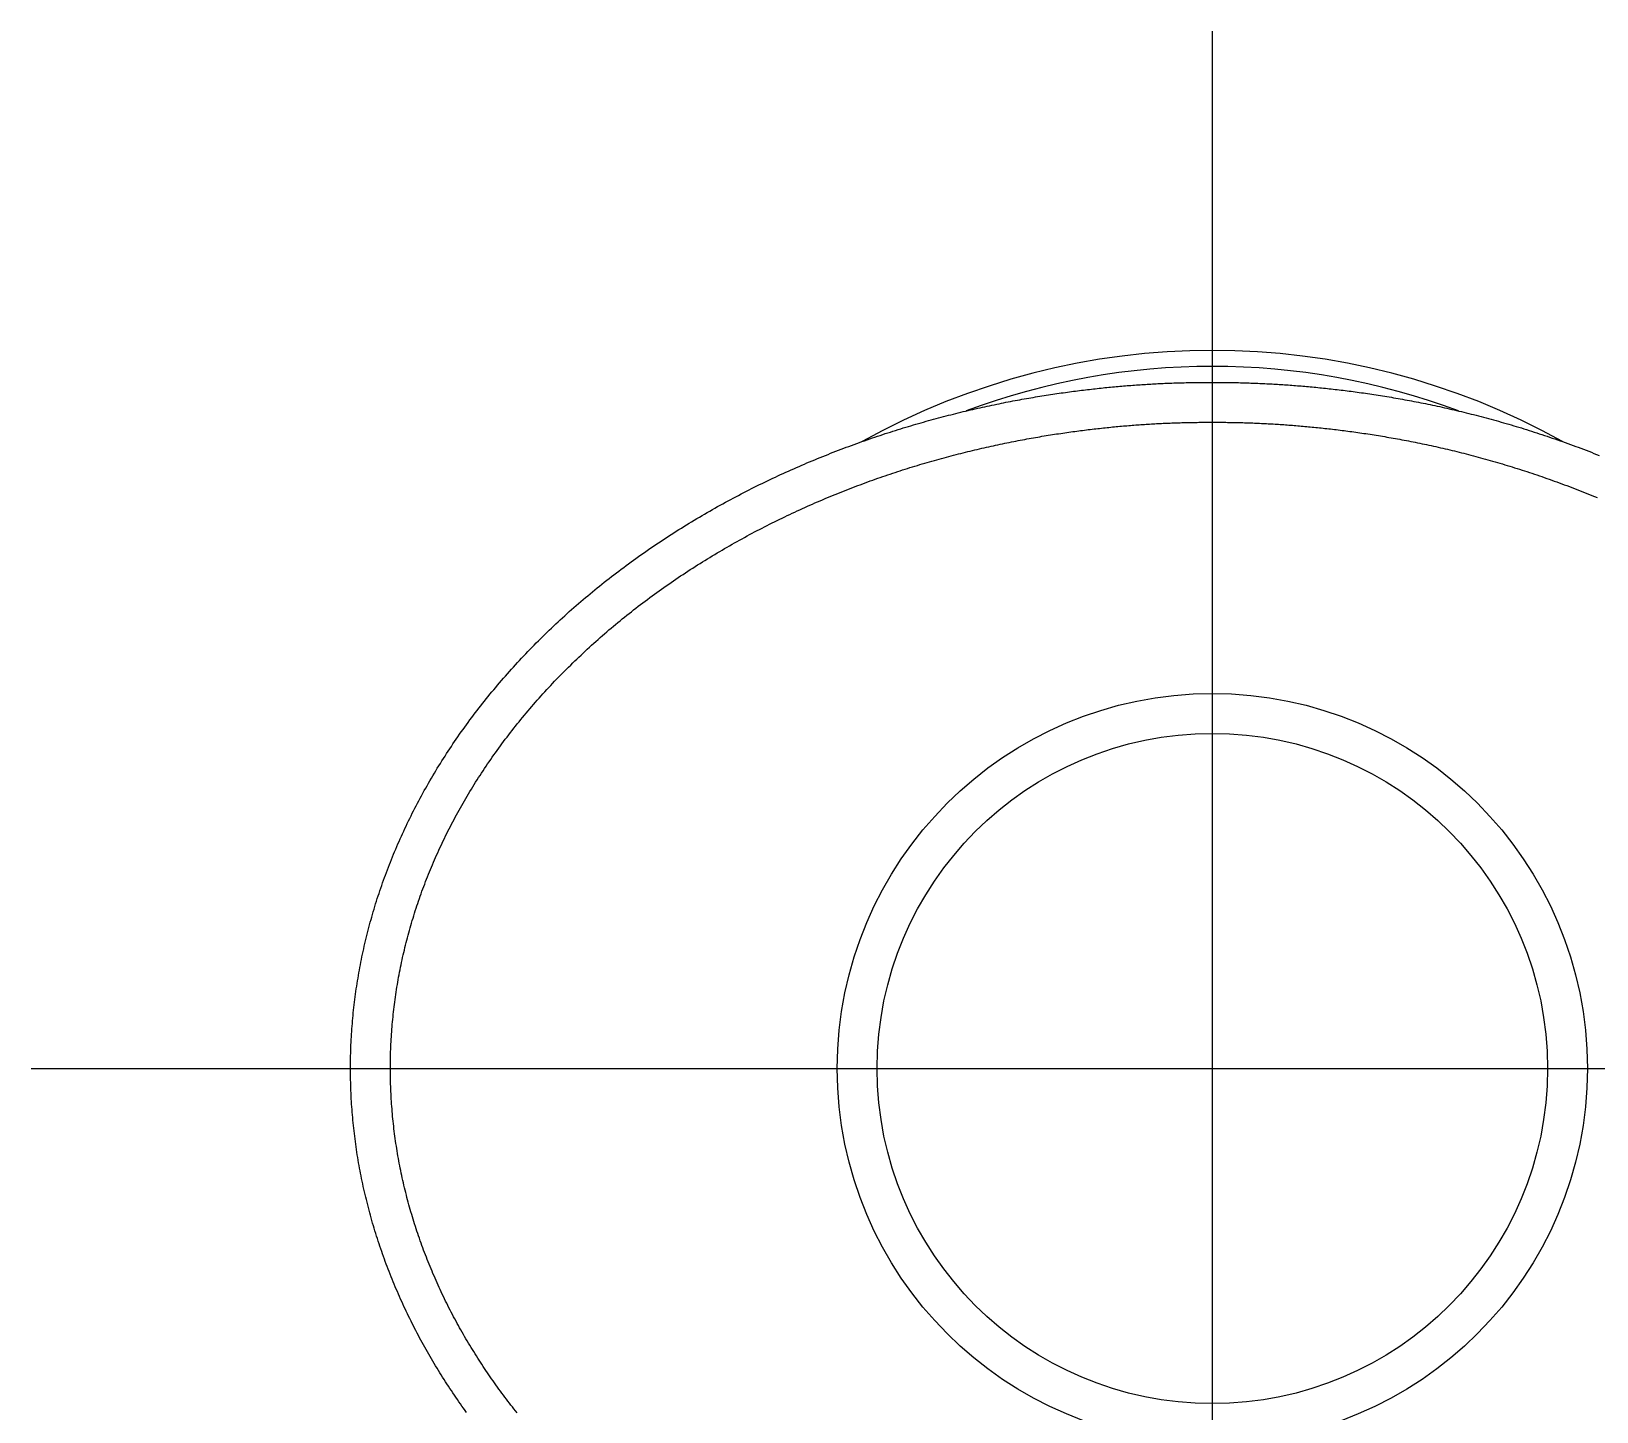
# Model space of a CAD drawing. Extents: x -35.2 to 39.3, y -37.2 to 6.5.
# Drawn here: x 24.51 to 34.32, y -2.15 to 6.5 of the extents above; entities that cross this region are included whole.
import ezdxf

# ---------------------------------------------------------------- set-up
doc = ezdxf.new("R2010")
doc.units = 0
doc.linetypes.add('CENTER', pattern=[50.8, 31.75, -6.35, 6.35, -6.35])
doc.layers.get('0').update_dxf_attribs({"linetype": 'CONTINUOUS'})
doc.layers.add('CENTER', color=1, linetype='CENTER')

msp = doc.modelspace()

# ---------------------------------------------------------------- linework, layer by layer
at = {"color": 7}
for points in [[(27.2353, -2.156, 0), (27.2255, -2.1425, 0), (27.2157, -2.129, 0), (27.2061, -2.1154, 0), (27.1964, -2.1018, 0), (27.1869, -2.0881, 0), (27.1773, -2.0744, 0), (27.1679, -2.0606, 0), (27.1584, -2.0468, 0), (27.1491, -2.033, 0), (27.1398, -2.0191, 0), (27.1305, -2.0051, 0), (27.1213, -1.9911, 0), (27.1121, -1.9771, 0), (27.103, -1.9631, 0), (27.094, -1.9489, 0), (27.085, -1.9348, 0), (27.076, -1.9206, 0), (27.0672, -1.9064, 0), (27.0583, -1.8921, 0), (27.0496, -1.8778, 0), (27.0408, -1.8634, 0), (27.0322, -1.849, 0), (27.0236, -1.8345, 0), (27.015, -1.82, 0), (27.0065, -1.8055, 0), (26.9981, -1.7909, 0), (26.9897, -1.7763, 0), (26.9814, -1.7616, 0), (26.9732, -1.7469, 0), (26.965, -1.7322, 0), (26.9569, -1.7174, 0), (26.9488, -1.7026, 0), (26.9408, -1.6877, 0), (26.9329, -1.6728, 0), (26.925, -1.6579, 0), (26.9172, -1.6429, 0), (26.9095, -1.6279, 0), (26.9018, -1.6128, 0), (26.8942, -1.5978, 0), (26.8867, -1.5826, 0), (26.8792, -1.5675, 0), (26.8718, -1.5523, 0), (26.8644, -1.5371, 0), (26.8571, -1.5218, 0), (26.8499, -1.5065, 0), (26.8428, -1.4912, 0), (26.8357, -1.4758, 0), (26.8287, -1.4604, 0), (26.8217, -1.445, 0), (26.8148, -1.4296, 0), (26.808, -1.4141, 0), (26.8013, -1.3985, 0), (26.7946, -1.383, 0), (26.788, -1.3674, 0), (26.7815, -1.3518, 0), (26.775, -1.3362, 0), (26.7686, -1.3205, 0), (26.7623, -1.3048, 0), (26.756, -1.2891, 0), (26.7498, -1.2733, 0), (26.7437, -1.2575, 0), (26.7377, -1.2417, 0), (26.7317, -1.2259, 0), (26.7258, -1.21, 0), (26.72, -1.1941, 0), (26.7143, -1.1782, 0), (26.7086, -1.1622, 0), (26.703, -1.1462, 0), (26.6975, -1.1302, 0), (26.692, -1.1142, 0), (26.6866, -1.0982, 0), (26.6813, -1.0821, 0), (26.6761, -1.066, 0), (26.671, -1.0499, 0), (26.6659, -1.0337, 0), (26.6609, -1.0176, 0), (26.656, -1.0014, 0), (26.6511, -0.9852, 0), (26.6464, -0.9689, 0), (26.6417, -0.9527, 0), (26.6371, -0.9364, 0), (26.6326, -0.9201, 0), (26.6281, -0.9038, 0), (26.6237, -0.8874, 0), (26.6194, -0.8711, 0), (26.6152, -0.8547, 0), (26.6111, -0.8383, 0), (26.607, -0.8219, 0), (26.6031, -0.8055, 0), (26.5992, -0.789, 0), (26.5954, -0.7726, 0), (26.5916, -0.7561, 0), (26.588, -0.7396, 0), (26.5844, -0.7231, 0), (26.5809, -0.7066, 0), (26.5775, -0.6901, 0), (26.5742, -0.6735, 0), (26.5709, -0.657, 0), (26.5677, -0.6404, 0), (26.5646, -0.6238, 0), (26.5616, -0.6072, 0), (26.5587, -0.5906, 0), (26.5559, -0.574, 0), (26.5531, -0.5573, 0), (26.5504, -0.5407, 0), (26.5478, -0.524, 0), (26.5453, -0.5074, 0), (26.5428, -0.4907, 0), (26.5405, -0.474, 0), (26.5382, -0.4573, 0), (26.536, -0.4406, 0), (26.5339, -0.4239, 0), (26.5318, -0.4072, 0), (26.5299, -0.3905, 0), (26.528, -0.3737, 0), (26.5262, -0.357, 0), (26.5245, -0.3402, 0), (26.5229, -0.3235, 0), (26.5213, -0.3067, 0), (26.5198, -0.2899, 0), (26.5185, -0.2732, 0), (26.5172, -0.2564, 0), (26.5159, -0.2396, 0), (26.5148, -0.2228, 0), (26.5137, -0.206, 0), (26.5128, -0.1892, 0), (26.5119, -0.1724, 0), (26.5111, -0.1556, 0), (26.5103, -0.1388, 0), (26.5097, -0.122, 0), (26.5091, -0.1052, 0), (26.5087, -0.0884, 0), (26.5083, -0.0715, 0), (26.5079, -0.0547, 0), (26.5077, -0.0379, 0), (26.5076, -0.0211, 0), (26.5075, -0.0043, 0), (26.5075, 0.0126, 0), (26.5076, 0.0294, 0), (26.5078, 0.0462, 0), (26.5081, 0.063, 0), (26.5084, 0.0798, 0), (26.5088, 0.0967, 0), (26.5094, 0.1135, 0), (26.5099, 0.1303, 0), (26.5106, 0.1471, 0), (26.5114, 0.1639, 0), (26.5122, 0.1807, 0), (26.5132, 0.1975, 0), (26.5142, 0.2143, 0), (26.5153, 0.2311, 0), (26.5165, 0.2479, 0), (26.5177, 0.2647, 0), (26.5191, 0.2815, 0), (26.5205, 0.2983, 0), (26.522, 0.3151, 0), (26.5236, 0.3319, 0), (26.5253, 0.3487, 0), (26.527, 0.3655, 0), (26.5289, 0.3822, 0), (26.5308, 0.399, 0), (26.5328, 0.4158, 0), (26.5349, 0.4326, 0), (26.537, 0.4493, 0), (26.5393, 0.4661, 0), (26.5416, 0.4829, 0), (26.5441, 0.4996, 0), (26.5466, 0.5164, 0), (26.5491, 0.5331, 0), (26.5518, 0.5498, 0), (26.5546, 0.5666, 0), (26.5574, 0.5833, 0), (26.5603, 0.6, 0), (26.5633, 0.6167, 0), (26.5664, 0.6334, 0), (26.5696, 0.6501, 0), (26.5728, 0.6668, 0), (26.5761, 0.6835, 0), (26.5796, 0.7002, 0), (26.583, 0.7169, 0), (26.5866, 0.7335, 0), (26.5903, 0.7502, 0), (26.594, 0.7668, 0), (26.5979, 0.7834, 0), (26.6018, 0.8001, 0), (26.6058, 0.8167, 0), (26.6098, 0.8333, 0), (26.614, 0.8499, 0), (26.6183, 0.8665, 0), (26.6226, 0.8831, 0), (26.627, 0.8997, 0), (26.6315, 0.9162, 0), (26.6361, 0.9328, 0), (26.6407, 0.9493, 0), (26.6455, 0.9658, 0), (26.6503, 0.9823, 0), (26.6552, 0.9989, 0), (26.6602, 1.0153, 0), (26.6652, 1.0318, 0), (26.6704, 1.0483, 0), (26.6756, 1.0648, 0), (26.681, 1.0812, 0), (26.6864, 1.0976, 0), (26.6919, 1.1141, 0), (26.6974, 1.1305, 0), (26.7031, 1.1469, 0), (26.7088, 1.1632, 0), (26.7146, 1.1796, 0), (26.7205, 1.196, 0), (26.7265, 1.2123, 0), (26.7326, 1.2286, 0), (26.7387, 1.2449, 0), (26.745, 1.2612, 0), (26.7513, 1.2775, 0), (26.7577, 1.2937, 0), (26.7642, 1.31, 0), (26.7707, 1.3262, 0), (26.7774, 1.3424, 0), (26.7841, 1.3586, 0), (26.7909, 1.3747, 0), (26.7978, 1.3909, 0), (26.8048, 1.407, 0), (26.8118, 1.4231, 0), (26.819, 1.4392, 0), (26.8262, 1.4553, 0), (26.8335, 1.4714, 0), (26.8409, 1.4874, 0), (26.8483, 1.5034, 0), (26.8559, 1.5194, 0), (26.8635, 1.5354, 0), (26.8712, 1.5514, 0), (26.879, 1.5673, 0), (26.8869, 1.5832, 0), (26.8948, 1.5991, 0), (26.9028, 1.615, 0), (26.9109, 1.6308, 0), (26.9191, 1.6466, 0), (26.9274, 1.6624, 0), (26.9358, 1.6782, 0), (26.9442, 1.694, 0), (26.9527, 1.7097, 0), (26.9613, 1.7254, 0), (26.97, 1.7411, 0), (26.9787, 1.7567, 0), (26.9875, 1.7724, 0), (26.9965, 1.788, 0), (27.0054, 1.8035, 0), (27.0145, 1.8191, 0), (27.0237, 1.8346, 0), (27.0329, 1.8501, 0), (27.0422, 1.8656, 0), (27.0516, 1.8811, 0), (27.0611, 1.8965, 0), (27.0706, 1.9119, 0), (27.0802, 1.9272, 0), (27.0899, 1.9426, 0), (27.0997, 1.9579, 0), (27.1096, 1.9732, 0), (27.1195, 1.9884, 0), (27.1295, 2.0037, 0), (27.1396, 2.0189, 0), (27.1498, 2.034, 0), (27.1601, 2.0492, 0), (27.1704, 2.0643, 0), (27.1808, 2.0793, 0), (27.1913, 2.0944, 0), (27.2019, 2.1094, 0), (27.2125, 2.1244, 0), (27.2233, 2.1393, 0), (27.2341, 2.1543, 0), (27.2449, 2.1692, 0), (27.2559, 2.184, 0), (27.2669, 2.1988, 0), (27.2781, 2.2136, 0), (27.2893, 2.2284, 0), (27.3005, 2.2431, 0), (27.3119, 2.2578, 0), (27.3233, 2.2724, 0), (27.3348, 2.2871, 0), (27.3463, 2.3016, 0), (27.358, 2.3162, 0), (27.3697, 2.3307, 0), (27.3815, 2.3452, 0), (27.3933, 2.3596, 0), (27.4053, 2.374, 0), (27.4173, 2.3883, 0), (27.4293, 2.4026, 0), (27.4415, 2.4169, 0), (27.4537, 2.4312, 0), (27.466, 2.4454, 0), (27.4783, 2.4595, 0), (27.4907, 2.4736, 0), (27.5032, 2.4877, 0), (27.5158, 2.5017, 0), (27.5284, 2.5157, 0), (27.5411, 2.5297, 0), (27.5538, 2.5436, 0), (27.5666, 2.5574, 0), (27.5795, 2.5713, 0), (27.5925, 2.585, 0), (27.6055, 2.5987, 0), (27.6186, 2.6124, 0), (27.6317, 2.6261, 0), (27.6449, 2.6397, 0), (27.6582, 2.6532, 0), (27.6715, 2.6667, 0), (27.6849, 2.6801, 0), (27.6983, 2.6935, 0), (27.7119, 2.7069, 0), (27.7254, 2.7202, 0), (27.7391, 2.7334, 0), (27.7528, 2.7466, 0), (27.7665, 2.7598, 0), (27.7803, 2.7729, 0), (27.7942, 2.7859, 0), (27.8081, 2.7989, 0), (27.8221, 2.8119, 0), (27.8361, 2.8248, 0), (27.8502, 2.8376, 0), (27.8644, 2.8504, 0), (27.8786, 2.8632, 0), (27.8929, 2.8758, 0), (27.9072, 2.8885, 0), (27.9216, 2.901, 0), (27.936, 2.9135, 0), (27.9505, 2.926, 0), (27.965, 2.9384, 0), (27.9796, 2.9508, 0), (27.9942, 2.9631, 0), (28.0089, 2.9753, 0), (28.0236, 2.9875, 0), (28.0384, 2.9996, 0), (28.0532, 3.0117, 0), (28.0681, 3.0237, 0), (28.083, 3.0356, 0), (28.098, 3.0475, 0), (28.113, 3.0594, 0), (28.128, 3.0711, 0), (28.1431, 3.0829, 0), (28.1583, 3.0945, 0), (28.1734, 3.1061, 0), (28.1887, 3.1177, 0), (28.2039, 3.1292, 0), (28.2192, 3.1406, 0), (28.2346, 3.152, 0), (28.2499, 3.1633, 0), (28.2654, 3.1745, 0), (28.2808, 3.1857, 0), (28.2963, 3.1968, 0), (28.3118, 3.2079, 0), (28.3274, 3.2189, 0), (28.343, 3.2299, 0), (28.3586, 3.2408, 0), (28.3743, 3.2516, 0), (28.39, 3.2624, 0), (28.4057, 3.2731, 0), (28.4215, 3.2838, 0), (28.4373, 3.2944, 0), (28.4531, 3.3049, 0), (28.469, 3.3154, 0), (28.4849, 3.3258, 0), (28.5008, 3.3361, 0), (28.5167, 3.3464, 0), (28.5327, 3.3567, 0), (28.5487, 3.3668, 0), (28.5647, 3.3769, 0), (28.5808, 3.387, 0), (28.5968, 3.3969, 0), (28.6129, 3.4069, 0), (28.629, 3.4167, 0), (28.6452, 3.4265, 0), (28.6613, 3.4362, 0), (28.6775, 3.4459, 0), (28.6937, 3.4555, 0), (28.71, 3.4651, 0), (28.7262, 3.4745, 0), (28.7425, 3.4839, 0), (28.7588, 3.4933, 0), (28.775, 3.5026, 0), (28.7914, 3.5118, 0), (28.8077, 3.521, 0), (28.824, 3.5301, 0), (28.8404, 3.5391, 0), (28.8568, 3.5481, 0), (28.8732, 3.557, 0), (28.8896, 3.5658, 0), (28.906, 3.5746, 0), (28.9224, 3.5833, 0), (28.9388, 3.5919, 0), (28.9553, 3.6005, 0), (28.9717, 3.609, 0), (28.9882, 3.6175, 0), (29.0047, 3.6259, 0), (29.0211, 3.6342, 0), (29.0376, 3.6425, 0), (29.0541, 3.6507, 0), (29.0706, 3.6588, 0), (29.0871, 3.6669, 0), (29.1036, 3.6749, 0), (29.1201, 3.6828, 0), (29.1366, 3.6907, 0), (29.1531, 3.6985, 0), (29.1696, 3.7063, 0), (29.1861, 3.714, 0), (29.2026, 3.7216, 0), (29.2191, 3.7292, 0), (29.2356, 3.7367, 0), (29.2521, 3.7442, 0), (29.2687, 3.7515, 0), (29.2852, 3.7589, 0), (29.3017, 3.7662, 0), (29.3182, 3.7734, 0), (29.3347, 3.7805, 0), (29.3512, 3.7876, 0), (29.3677, 3.7946, 0), (29.3842, 3.8016, 0), (29.4007, 3.8085, 0), (29.4171, 3.8154, 0), (29.4336, 3.8221, 0), (29.4501, 3.8289, 0), (29.4666, 3.8356, 0), (29.483, 3.8422, 0), (29.4995, 3.8487, 0), (29.5159, 3.8552, 0), (29.5323, 3.8616, 0), (29.5488, 3.868, 0), (29.5652, 3.8743, 0), (29.5816, 3.8806, 0), (29.598, 3.8868, 0), (29.6143, 3.893, 0), (29.6307, 3.899, 0), (29.6471, 3.9051, 0), (29.6634, 3.9111, 0), (29.6797, 3.917, 0), (29.6961, 3.9228, 0), (29.7124, 3.9286, 0), (29.7286, 3.9344, 0), (29.7449, 3.9401, 0), (29.7612, 3.9457, 0), (29.7774, 3.9513, 0), (29.7936, 3.9568, 0), (29.8098, 3.9623, 0), (29.826, 3.9677, 0), (29.8422, 3.9731, 0), (29.8583, 3.9784, 0), (29.8745, 3.9836, 0), (29.8906, 3.9888, 0), (29.9067, 3.9939, 0), (29.9228, 3.999, 0), (29.9388, 4.0041, 0), (29.9548, 4.009, 0), (29.9708, 4.014, 0), (29.9868, 4.0188, 0), (30.0028, 4.0236, 0), (30.0187, 4.0284, 0), (30.0346, 4.0331, 0), (30.0505, 4.0377, 0), (30.0664, 4.0423, 0), (30.0822, 4.0469, 0), (30.098, 4.0514, 0), (30.1138, 4.0558, 0), (30.1295, 4.0602, 0), (30.1452, 4.0646, 0), (30.1609, 4.0688, 0), (30.1766, 4.0731, 0), (30.1922, 4.0773, 0), (30.2078, 4.0814, 0), (30.2234, 4.0855, 0), (30.2389, 4.0895, 0), (30.2544, 4.0935, 0), (30.2698, 4.0974, 0), (30.2853, 4.1013, 0), (30.3006, 4.1051, 0), (30.316, 4.1089, 0), (30.3313, 4.1127, 0), (30.3466, 4.1163, 0), (30.3618, 4.12, 0), (30.377, 4.1236, 0), (30.3922, 4.1271, 0), (30.4073, 4.1306, 0), (30.4224, 4.1341, 0), (30.4375, 4.1375, 0), (30.4525, 4.1408, 0), (30.4674, 4.1441, 0), (30.4824, 4.1474, 0), (30.4972, 4.1506, 0), (30.5121, 4.1538, 0), (30.5269, 4.1569, 0), (30.5416, 4.16, 0), (30.5563, 4.1631, 0), (30.571, 4.1661, 0), (30.5856, 4.169, 0), (30.6001, 4.1719, 0), (30.6146, 4.1748, 0), (30.6291, 4.1776, 0), (30.6435, 4.1804, 0), (30.6579, 4.1832, 0), (30.6722, 4.1859, 0), (30.6865, 4.1885, 0), (30.7007, 4.1911, 0), (30.7149, 4.1937, 0), (30.729, 4.1962, 0), (30.743, 4.1987, 0), (30.757, 4.2012, 0), (30.771, 4.2036, 0), (30.7849, 4.206, 0), (30.7987, 4.2083, 0), (30.8125, 4.2106, 0), (30.8263, 4.2129, 0), (30.8399, 4.2151, 0), (30.8536, 4.2172, 0), (30.8671, 4.2194, 0), (30.8806, 4.2215, 0), (30.8941, 4.2236, 0), (30.9075, 4.2256, 0), (30.9208, 4.2276, 0), (30.934, 4.2295, 0), (30.9472, 4.2314, 0), (30.9604, 4.2333, 0), (30.9735, 4.2352, 0), (30.9865, 4.237, 0), (30.9994, 4.2388, 0), (31.0123, 4.2405, 0), (31.0251, 4.2422, 0), (31.0379, 4.2439, 0), (31.0506, 4.2455, 0), (31.0632, 4.2471, 0), (31.0758, 4.2487, 0), (31.0883, 4.2502, 0), (31.1007, 4.2518, 0), (31.1131, 4.2532, 0), (31.1255, 4.2547, 0), (31.1378, 4.2561, 0), (31.15, 4.2575, 0), (31.1622, 4.2589, 0), (31.1744, 4.2603, 0), (31.1865, 4.2616, 0), (31.1986, 4.2629, 0), (31.2106, 4.2642, 0), (31.2226, 4.2654, 0), (31.2345, 4.2667, 0), (31.2464, 4.2679, 0), (31.2583, 4.269, 0), (31.2701, 4.2702, 0), (31.2819, 4.2713, 0), (31.2936, 4.2724, 0), (31.3053, 4.2735, 0), (31.317, 4.2745, 0), (31.3286, 4.2756, 0), (31.3402, 4.2766, 0), (31.3518, 4.2776, 0), (31.3633, 4.2785, 0), (31.3748, 4.2794, 0), (31.3863, 4.2804, 0), (31.3977, 4.2812, 0), (31.4091, 4.2821, 0), (31.4205, 4.2829, 0), (31.4319, 4.2838, 0), (31.4432, 4.2846, 0), (31.4545, 4.2853, 0), (31.4658, 4.2861, 0), (31.4771, 4.2868, 0), (31.4883, 4.2875, 0), (31.4995, 4.2882, 0), (31.5107, 4.2889, 0), (31.5219, 4.2895, 0), (31.533, 4.2901, 0), (31.5442, 4.2908, 0), (31.5553, 4.2913, 0), (31.5664, 4.2919, 0), (31.5775, 4.2924, 0), (31.5886, 4.293, 0), (31.5996, 4.2934, 0), (31.6107, 4.2939, 0), (31.6217, 4.2944, 0), (31.6327, 4.2948, 0), (31.6438, 4.2953, 0), (31.6548, 4.2957, 0), (31.6658, 4.296, 0), (31.6768, 4.2964, 0), (31.6877, 4.2968, 0), (31.6987, 4.2971, 0), (31.7097, 4.2974, 0), (31.7207, 4.2977, 0), (31.7316, 4.298, 0), (31.7426, 4.2982, 0), (31.7536, 4.2984, 0), (31.7645, 4.2987, 0), (31.7755, 4.2989, 0), (31.7865, 4.2991, 0), (31.7974, 4.2992, 0), (31.8084, 4.2994, 0), (31.8194, 4.2995, 0), (31.8304, 4.2996, 0), (31.8414, 4.2997, 0), (31.8523, 4.2998, 0), (31.8634, 4.2999, 0), (31.8744, 4.2999, 0), (31.8854, 4.3, 0), (31.8964, 4.3, 0), (31.9075, 4.3, 0)], [(31.9075, 4.3, 0), (31.9185, 4.3, 0), (31.9295, 4.3, 0), (31.9406, 4.2999, 0), (31.9516, 4.2999, 0), (31.9626, 4.2998, 0), (31.9736, 4.2997, 0), (31.9846, 4.2996, 0), (31.9956, 4.2995, 0), (32.0065, 4.2993, 0), (32.0175, 4.2992, 0), (32.0285, 4.299, 0), (32.0395, 4.2988, 0), (32.0504, 4.2986, 0), (32.0614, 4.2984, 0), (32.0724, 4.2981, 0), (32.0833, 4.2979, 0), (32.0943, 4.2976, 0), (32.1053, 4.2973, 0), (32.1162, 4.297, 0), (32.1272, 4.2966, 0), (32.1382, 4.2963, 0), (32.1492, 4.2959, 0), (32.1602, 4.2955, 0), (32.1712, 4.2951, 0), (32.1822, 4.2947, 0), (32.1933, 4.2942, 0), (32.2043, 4.2938, 0), (32.2153, 4.2933, 0), (32.2264, 4.2927, 0), (32.2375, 4.2922, 0), (32.2486, 4.2917, 0), (32.2597, 4.2911, 0), (32.2708, 4.2905, 0), (32.2819, 4.2899, 0), (32.2931, 4.2893, 0), (32.3043, 4.2886, 0), (32.3155, 4.288, 0), (32.3267, 4.2873, 0), (32.3379, 4.2866, 0), (32.3492, 4.2858, 0), (32.3605, 4.2851, 0), (32.3718, 4.2843, 0), (32.3831, 4.2835, 0), (32.3945, 4.2827, 0), (32.4058, 4.2818, 0), (32.4173, 4.281, 0), (32.4287, 4.2801, 0), (32.4402, 4.2792, 0), (32.4517, 4.2782, 0), (32.4632, 4.2773, 0), (32.4748, 4.2763, 0), (32.4864, 4.2753, 0), (32.498, 4.2743, 0), (32.5097, 4.2732, 0), (32.5214, 4.2722, 0), (32.5331, 4.2711, 0), (32.5449, 4.27, 0), (32.5567, 4.2688, 0), (32.5686, 4.2677, 0), (32.5804, 4.2665, 0), (32.5924, 4.2653, 0), (32.6044, 4.264, 0), (32.6164, 4.2628, 0), (32.6284, 4.2615, 0), (32.6406, 4.2602, 0), (32.6527, 4.2588, 0), (32.6649, 4.2575, 0), (32.6772, 4.2561, 0), (32.6895, 4.2547, 0), (32.7019, 4.2532, 0), (32.7143, 4.2518, 0), (32.7267, 4.2502, 0), (32.7393, 4.2487, 0), (32.7518, 4.2471, 0), (32.7645, 4.2455, 0), (32.7771, 4.2439, 0), (32.7899, 4.2422, 0), (32.8027, 4.2405, 0), (32.8155, 4.2388, 0), (32.8284, 4.237, 0), (32.8414, 4.2352, 0), (32.8544, 4.2334, 0), (32.8675, 4.2315, 0), (32.8806, 4.2296, 0), (32.8938, 4.2277, 0), (32.9071, 4.2257, 0), (32.9204, 4.2237, 0), (32.9338, 4.2216, 0), (32.9472, 4.2195, 0), (32.9607, 4.2174, 0), (32.9743, 4.2153, 0), (32.9879, 4.213, 0), (33.0016, 4.2108, 0), (33.0154, 4.2085, 0), (33.0292, 4.2062, 0), (33.0431, 4.2038, 0), (33.057, 4.2014, 0), (33.071, 4.199, 0), (33.0851, 4.1965, 0), (33.0992, 4.194, 0), (33.1134, 4.1914, 0), (33.1276, 4.1888, 0), (33.1419, 4.1861, 0), (33.1562, 4.1834, 0), (33.1706, 4.1807, 0), (33.185, 4.1779, 0), (33.1995, 4.1751, 0), (33.214, 4.1722, 0), (33.2286, 4.1693, 0), (33.2433, 4.1664, 0), (33.2579, 4.1634, 0), (33.2727, 4.1603, 0), (33.2874, 4.1572, 0), (33.3022, 4.1541, 0), (33.3171, 4.1509, 0), (33.332, 4.1477, 0), (33.347, 4.1444, 0), (33.362, 4.1411, 0), (33.377, 4.1377, 0), (33.3921, 4.1343, 0), (33.4072, 4.1308, 0), (33.4223, 4.1273, 0), (33.4375, 4.1238, 0), (33.4527, 4.1202, 0), (33.468, 4.1165, 0), (33.4833, 4.1128, 0), (33.4987, 4.1091, 0), (33.514, 4.1053, 0), (33.5294, 4.1014, 0), (33.5449, 4.0975, 0), (33.5604, 4.0936, 0), (33.5759, 4.0896, 0), (33.5914, 4.0856, 0), (33.607, 4.0815, 0), (33.6226, 4.0773, 0), (33.6382, 4.0731, 0), (33.6539, 4.0689, 0), (33.6696, 4.0646, 0), (33.6853, 4.0602, 0), (33.701, 4.0558, 0), (33.7168, 4.0514, 0), (33.7326, 4.0469, 0), (33.7484, 4.0423, 0), (33.7643, 4.0377, 0), (33.7802, 4.033, 0), (33.7961, 4.0283, 0), (33.812, 4.0236, 0), (33.828, 4.0187, 0), (33.844, 4.0139, 0), (33.86, 4.0089, 0), (33.876, 4.0039, 0), (33.892, 3.9989, 0), (33.9081, 3.9938, 0), (33.9242, 3.9887, 0), (33.9403, 3.9835, 0), (33.9564, 3.9783, 0), (33.9726, 3.9729, 0), (33.9887, 3.9676, 0), (34.0049, 3.9622, 0), (34.0211, 3.9567, 0), (34.0373, 3.9512, 0), (34.0536, 3.9456, 0), (34.0698, 3.94, 0), (34.0861, 3.9343, 0), (34.1024, 3.9285, 0), (34.1187, 3.9227, 0), (34.135, 3.9169, 0), (34.1514, 3.911, 0), (34.1677, 3.905, 0), (34.1841, 3.899, 0), (34.2004, 3.8929, 0), (34.2168, 3.8867, 0), (34.2332, 3.8805, 0), (34.2496, 3.8743, 0), (34.266, 3.8679, 0), (34.2824, 3.8616, 0), (34.2989, 3.8551, 0), (34.3153, 3.8486, 0), (34.3318, 3.8421, 0)], [(27.5515, -2.1582, 0), (27.5417, -2.1459, 0), (27.532, -2.1337, 0), (27.5223, -2.1214, 0), (27.5127, -2.109, 0), (27.5031, -2.0967, 0), (27.4936, -2.0842, 0), (27.4841, -2.0718, 0), (27.4747, -2.0593, 0), (27.4653, -2.0467, 0), (27.4559, -2.0342, 0), (27.4466, -2.0216, 0), (27.4374, -2.0089, 0), (27.4282, -1.9962, 0), (27.4191, -1.9835, 0), (27.41, -1.9707, 0), (27.4009, -1.9579, 0), (27.3919, -1.945, 0), (27.383, -1.9322, 0), (27.3741, -1.9192, 0), (27.3652, -1.9063, 0), (27.3564, -1.8933, 0), (27.3477, -1.8802, 0), (27.339, -1.8671, 0), (27.3303, -1.854, 0), (27.3217, -1.8409, 0), (27.3132, -1.8276, 0), (27.3047, -1.8144, 0), (27.2962, -1.8011, 0), (27.2879, -1.7878, 0), (27.2795, -1.7745, 0), (27.2712, -1.7611, 0), (27.263, -1.7476, 0), (27.2548, -1.7342, 0), (27.2467, -1.7206, 0), (27.2387, -1.7071, 0), (27.2307, -1.6935, 0), (27.2227, -1.6799, 0), (27.2148, -1.6662, 0), (27.207, -1.6525, 0), (27.1992, -1.6388, 0), (27.1915, -1.625, 0), (27.1838, -1.6112, 0), (27.1762, -1.5974, 0), (27.1687, -1.5835, 0), (27.1612, -1.5696, 0), (27.1538, -1.5557, 0), (27.1464, -1.5417, 0), (27.1391, -1.5277, 0), (27.1319, -1.5137, 0), (27.1247, -1.4996, 0), (27.1176, -1.4855, 0), (27.1105, -1.4714, 0), (27.1035, -1.4572, 0), (27.0966, -1.443, 0), (27.0897, -1.4288, 0), (27.0829, -1.4145, 0), (27.0762, -1.4002, 0), (27.0695, -1.3859, 0), (27.0629, -1.3716, 0), (27.0563, -1.3572, 0), (27.0498, -1.3428, 0), (27.0434, -1.3284, 0), (27.0371, -1.3139, 0), (27.0308, -1.2994, 0), (27.0245, -1.2849, 0), (27.0184, -1.2704, 0), (27.0123, -1.2558, 0), (27.0063, -1.2412, 0), (27.0003, -1.2266, 0), (26.9944, -1.212, 0), (26.9886, -1.1973, 0), (26.9828, -1.1826, 0), (26.9771, -1.1679, 0), (26.9715, -1.1532, 0), (26.9659, -1.1384, 0), (26.9604, -1.1236, 0), (26.955, -1.1088, 0), (26.9497, -1.094, 0), (26.9444, -1.0791, 0), (26.9392, -1.0642, 0), (26.934, -1.0493, 0), (26.9289, -1.0344, 0), (26.9239, -1.0195, 0), (26.919, -1.0045, 0), (26.9141, -0.9895, 0), (26.9093, -0.9745, 0), (26.9046, -0.9595, 0), (26.9, -0.9444, 0), (26.8954, -0.9294, 0), (26.8909, -0.9143, 0), (26.8865, -0.8992, 0), (26.8821, -0.8841, 0), (26.8778, -0.8689, 0), (26.8736, -0.8538, 0), (26.8695, -0.8386, 0), (26.8654, -0.8234, 0), (26.8614, -0.8082, 0), (26.8575, -0.793, 0), (26.8536, -0.7778, 0), (26.8499, -0.7625, 0), (26.8462, -0.7473, 0), (26.8426, -0.732, 0), (26.839, -0.7167, 0), (26.8356, -0.7014, 0), (26.8322, -0.6861, 0), (26.8288, -0.6707, 0), (26.8256, -0.6554, 0), (26.8224, -0.64, 0), (26.8193, -0.6247, 0), (26.8163, -0.6093, 0), (26.8134, -0.5939, 0), (26.8105, -0.5785, 0), (26.8077, -0.5631, 0), (26.805, -0.5477, 0), (26.8023, -0.5323, 0), (26.7998, -0.5168, 0), (26.7973, -0.5014, 0), (26.7949, -0.4859, 0), (26.7925, -0.4705, 0), (26.7902, -0.455, 0), (26.7881, -0.4395, 0), (26.7859, -0.424, 0), (26.7839, -0.4085, 0), (26.7819, -0.393, 0), (26.78, -0.3775, 0), (26.7782, -0.362, 0), (26.7765, -0.3465, 0), (26.7748, -0.331, 0), (26.7732, -0.3154, 0), (26.7717, -0.2999, 0), (26.7703, -0.2843, 0), (26.7689, -0.2688, 0), (26.7677, -0.2532, 0), (26.7664, -0.2377, 0), (26.7653, -0.2221, 0), (26.7643, -0.2066, 0), (26.7633, -0.191, 0), (26.7624, -0.1754, 0), (26.7616, -0.1598, 0), (26.7608, -0.1442, 0), (26.7601, -0.1287, 0), (26.7595, -0.1131, 0), (26.759, -0.0975, 0), (26.7586, -0.0819, 0), (26.7582, -0.0663, 0), (26.7579, -0.0507, 0), (26.7577, -0.0351, 0), (26.7576, -0.0195, 0), (26.7575, -0.0039, 0), (26.7575, 0.0116, 0), (26.7576, 0.0272, 0), (26.7578, 0.0428, 0), (26.758, 0.0584, 0), (26.7583, 0.074, 0), (26.7587, 0.0896, 0), (26.7592, 0.1052, 0), (26.7598, 0.1208, 0), (26.7604, 0.1364, 0), (26.7611, 0.1519, 0), (26.7619, 0.1675, 0), (26.7628, 0.1831, 0), (26.7637, 0.1987, 0), (26.7647, 0.2143, 0), (26.7658, 0.2298, 0), (26.767, 0.2454, 0), (26.7682, 0.261, 0), (26.7695, 0.2766, 0), (26.7709, 0.2921, 0), (26.7724, 0.3077, 0), (26.774, 0.3233, 0), (26.7756, 0.3388, 0), (26.7773, 0.3544, 0), (26.7791, 0.37, 0), (26.7809, 0.3855, 0), (26.7829, 0.4011, 0), (26.7849, 0.4166, 0), (26.787, 0.4322, 0), (26.7891, 0.4477, 0), (26.7914, 0.4633, 0), (26.7937, 0.4788, 0), (26.7961, 0.4944, 0), (26.7986, 0.5099, 0), (26.8011, 0.5254, 0), (26.8038, 0.5409, 0), (26.8065, 0.5565, 0), (26.8093, 0.572, 0), (26.8121, 0.5875, 0), (26.8151, 0.603, 0), (26.8181, 0.6185, 0), (26.8212, 0.634, 0), (26.8243, 0.6495, 0), (26.8276, 0.6649, 0), (26.8309, 0.6804, 0), (26.8343, 0.6959, 0), (26.8378, 0.7113, 0), (26.8413, 0.7268, 0), (26.845, 0.7422, 0), (26.8487, 0.7577, 0), (26.8525, 0.7731, 0), (26.8564, 0.7885, 0), (26.8603, 0.804, 0), (26.8643, 0.8194, 0), (26.8684, 0.8348, 0), (26.8726, 0.8502, 0), (26.8768, 0.8656, 0), (26.8812, 0.8809, 0), (26.8856, 0.8963, 0), (26.8901, 0.9117, 0), (26.8946, 0.927, 0), (26.8993, 0.9424, 0), (26.904, 0.9577, 0), (26.9088, 0.973, 0), (26.9137, 0.9884, 0), (26.9186, 1.0037, 0), (26.9237, 1.019, 0), (26.9288, 1.0342, 0), (26.934, 1.0495, 0), (26.9392, 1.0648, 0), (26.9446, 1.08, 0), (26.95, 1.0953, 0), (26.9555, 1.1105, 0), (26.9611, 1.1257, 0), (26.9667, 1.1409, 0), (26.9724, 1.1561, 0), (26.9783, 1.1713, 0), (26.9841, 1.1865, 0), (26.9901, 1.2016, 0), (26.9962, 1.2168, 0), (27.0023, 1.2319, 0), (27.0085, 1.247, 0), (27.0147, 1.2621, 0), (27.0211, 1.2772, 0), (27.0275, 1.2923, 0), (27.034, 1.3073, 0), (27.0406, 1.3224, 0), (27.0473, 1.3374, 0), (27.054, 1.3524, 0), (27.0608, 1.3674, 0), (27.0677, 1.3824, 0), (27.0747, 1.3973, 0), (27.0817, 1.4123, 0), (27.0889, 1.4272, 0), (27.0961, 1.4421, 0), (27.1033, 1.457, 0), (27.1107, 1.4719, 0), (27.1181, 1.4867, 0), (27.1256, 1.5016, 0), (27.1332, 1.5164, 0), (27.1409, 1.5312, 0), (27.1486, 1.546, 0), (27.1564, 1.5607, 0), (27.1643, 1.5755, 0), (27.1723, 1.5902, 0), (27.1803, 1.6049, 0), (27.1885, 1.6196, 0), (27.1966, 1.6342, 0), (27.2049, 1.6489, 0), (27.2133, 1.6635, 0), (27.2217, 1.6781, 0), (27.2302, 1.6927, 0), (27.2388, 1.7072, 0), (27.2474, 1.7217, 0), (27.2561, 1.7362, 0), (27.2649, 1.7507, 0), (27.2738, 1.7652, 0), (27.2828, 1.7796, 0), (27.2918, 1.794, 0), (27.3009, 1.8084, 0), (27.3101, 1.8228, 0), (27.3193, 1.8371, 0), (27.3287, 1.8515, 0), (27.3381, 1.8658, 0), (27.3475, 1.88, 0), (27.3571, 1.8943, 0), (27.3667, 1.9085, 0), (27.3764, 1.9227, 0), (27.3862, 1.9368, 0), (27.3961, 1.951, 0), (27.406, 1.9651, 0), (27.416, 1.9792, 0), (27.4261, 1.9932, 0), (27.4363, 2.0073, 0), (27.4465, 2.0213, 0), (27.4568, 2.0352, 0), (27.4672, 2.0492, 0), (27.4777, 2.0631, 0), (27.4882, 2.077, 0), (27.4988, 2.0909, 0), (27.5095, 2.1047, 0), (27.5202, 2.1185, 0), (27.5311, 2.1322, 0), (27.542, 2.146, 0), (27.5529, 2.1597, 0), (27.564, 2.1733, 0), (27.5751, 2.187, 0), (27.5862, 2.2006, 0), (27.5975, 2.2142, 0), (27.6088, 2.2277, 0), (27.6202, 2.2412, 0), (27.6316, 2.2546, 0), (27.6431, 2.2681, 0), (27.6547, 2.2815, 0), (27.6664, 2.2948, 0), (27.6781, 2.3081, 0), (27.6899, 2.3214, 0), (27.7017, 2.3347, 0), (27.7137, 2.3479, 0), (27.7256, 2.3611, 0), (27.7377, 2.3742, 0), (27.7498, 2.3873, 0), (27.762, 2.4003, 0), (27.7742, 2.4133, 0), (27.7865, 2.4263, 0), (27.7989, 2.4392, 0), (27.8113, 2.4521, 0), (27.8238, 2.465, 0), (27.8363, 2.4778, 0), (27.8489, 2.4906, 0), (27.8616, 2.5033, 0), (27.8743, 2.516, 0), (27.8871, 2.5286, 0), (27.8999, 2.5412, 0), (27.9129, 2.5537, 0), (27.9258, 2.5662, 0), (27.9388, 2.5787, 0), (27.9519, 2.5911, 0), (27.9651, 2.6034, 0), (27.9782, 2.6157, 0), (27.9915, 2.628, 0), (28.0048, 2.6402, 0), (28.0182, 2.6524, 0), (28.0316, 2.6645, 0), (28.0451, 2.6766, 0), (28.0586, 2.6886, 0), (28.0722, 2.7006, 0), (28.0858, 2.7125, 0), (28.0995, 2.7244, 0), (28.1132, 2.7362, 0), (28.127, 2.748, 0), (28.1408, 2.7597, 0), (28.1547, 2.7714, 0), (28.1687, 2.783, 0), (28.1826, 2.7946, 0), (28.1967, 2.8061, 0), (28.2108, 2.8175, 0), (28.2249, 2.8289, 0), (28.2391, 2.8403, 0), (28.2533, 2.8516, 0), (28.2675, 2.8628, 0), (28.2818, 2.874, 0), (28.2962, 2.8852, 0), (28.3106, 2.8963, 0), (28.325, 2.9073, 0), (28.3395, 2.9183, 0), (28.354, 2.9292, 0), (28.3685, 2.9401, 0), (28.3831, 2.9509, 0), (28.3978, 2.9617, 0), (28.4124, 2.9724, 0), (28.4272, 2.983, 0), (28.4419, 2.9936, 0), (28.4567, 3.0042, 0), (28.4715, 3.0146, 0), (28.4863, 3.0251, 0), (28.5012, 3.0354, 0), (28.5162, 3.0458, 0), (28.5311, 3.056, 0), (28.5461, 3.0662, 0), (28.5611, 3.0764, 0), (28.5762, 3.0865, 0), (28.5912, 3.0965, 0), (28.6064, 3.1065, 0), (28.6215, 3.1164, 0), (28.6367, 3.1263, 0), (28.6519, 3.1361, 0), (28.6671, 3.1458, 0), (28.6823, 3.1555, 0), (28.6976, 3.1652, 0), (28.7129, 3.1748, 0), (28.7283, 3.1843, 0), (28.7436, 3.1937, 0), (28.759, 3.2031, 0), (28.7744, 3.2125, 0), (28.7898, 3.2218, 0), (28.8053, 3.231, 0), (28.8207, 3.2402, 0), (28.8362, 3.2493, 0), (28.8517, 3.2583, 0), (28.8673, 3.2673, 0), (28.8828, 3.2762, 0), (28.8984, 3.2851, 0), (28.914, 3.2939, 0), (28.9296, 3.3027, 0), (28.9452, 3.3114, 0), (28.9608, 3.32, 0), (28.9765, 3.3286, 0), (28.9921, 3.3371, 0), (29.0078, 3.3455, 0), (29.0235, 3.3539, 0), (29.0392, 3.3622, 0), (29.0549, 3.3705, 0), (29.0706, 3.3787, 0), (29.0863, 3.3868, 0), (29.1021, 3.3949, 0), (29.1178, 3.4029, 0), (29.1336, 3.4109, 0), (29.1493, 3.4188, 0), (29.1651, 3.4266, 0), (29.1809, 3.4344, 0), (29.1967, 3.4421, 0), (29.2124, 3.4498, 0), (29.2282, 3.4574, 0), (29.244, 3.465, 0), (29.2598, 3.4724, 0), (29.2756, 3.4799, 0), (29.2914, 3.4872, 0), (29.3072, 3.4946, 0), (29.3231, 3.5018, 0), (29.3389, 3.509, 0), (29.3547, 3.5162, 0), (29.3705, 3.5232, 0), (29.3863, 3.5302, 0), (29.4021, 3.5372, 0), (29.4179, 3.5441, 0), (29.4337, 3.551, 0), (29.4495, 3.5577, 0), (29.4654, 3.5645, 0), (29.4812, 3.5712, 0), (29.497, 3.5778, 0), (29.5127, 3.5844, 0), (29.5285, 3.5909, 0), (29.5443, 3.5973, 0), (29.5601, 3.6037, 0), (29.5759, 3.61, 0), (29.5917, 3.6163, 0), (29.6074, 3.6225, 0), (29.6232, 3.6287, 0), (29.6389, 3.6348, 0), (29.6547, 3.6409, 0), (29.6704, 3.6469, 0), (29.6861, 3.6529, 0), (29.7018, 3.6587, 0), (29.7175, 3.6646, 0), (29.7332, 3.6704, 0), (29.7489, 3.6761, 0), (29.7645, 3.6818, 0), (29.7802, 3.6874, 0), (29.7958, 3.693, 0), (29.8115, 3.6985, 0), (29.8271, 3.704, 0), (29.8427, 3.7094, 0), (29.8583, 3.7147, 0), (29.8738, 3.72, 0), (29.8894, 3.7253, 0), (29.9049, 3.7305, 0), (29.9205, 3.7356, 0), (29.936, 3.7407, 0), (29.9514, 3.7458, 0), (29.9669, 3.7507, 0), (29.9824, 3.7557, 0), (29.9978, 3.7606, 0), (30.0132, 3.7654, 0), (30.0286, 3.7702, 0), (30.044, 3.7749, 0), (30.0593, 3.7796, 0), (30.0747, 3.7842, 0), (30.09, 3.7888, 0), (30.1052, 3.7933, 0), (30.1205, 3.7978, 0), (30.1357, 3.8022, 0), (30.1509, 3.8065, 0), (30.1661, 3.8108, 0), (30.1813, 3.8151, 0), (30.1964, 3.8193, 0), (30.2115, 3.8235, 0), (30.2266, 3.8276, 0), (30.2416, 3.8317, 0), (30.2566, 3.8357, 0), (30.2716, 3.8397, 0), (30.2866, 3.8436, 0), (30.3015, 3.8475, 0), (30.3164, 3.8513, 0), (30.3312, 3.8551, 0), (30.3461, 3.8588, 0), (30.3609, 3.8625, 0), (30.3756, 3.8661, 0), (30.3903, 3.8697, 0), (30.405, 3.8733, 0), (30.4197, 3.8768, 0), (30.4343, 3.8802, 0), (30.4489, 3.8836, 0), (30.4634, 3.887, 0), (30.4779, 3.8903, 0), (30.4924, 3.8936, 0), (30.5068, 3.8968, 0), (30.5212, 3.9, 0), (30.5356, 3.9031, 0), (30.5499, 3.9062, 0), (30.5641, 3.9093, 0), (30.5784, 3.9123, 0), (30.5925, 3.9153, 0), (30.6067, 3.9182, 0), (30.6208, 3.9211, 0), (30.6348, 3.9239, 0), (30.6488, 3.9267, 0), (30.6628, 3.9295, 0), (30.6767, 3.9322, 0), (30.6906, 3.9349, 0), (30.7044, 3.9375, 0), (30.7182, 3.9401, 0), (30.7319, 3.9427, 0), (30.7456, 3.9452, 0), (30.7592, 3.9477, 0), (30.7728, 3.9501, 0), (30.7863, 3.9525, 0), (30.7998, 3.9549, 0), (30.8132, 3.9572, 0), (30.8266, 3.9595, 0), (30.8399, 3.9617, 0), (30.8532, 3.9639, 0), (30.8664, 3.9661, 0), (30.8796, 3.9682, 0), (30.8927, 3.9703, 0), (30.9057, 3.9724, 0), (30.9187, 3.9744, 0), (30.9317, 3.9764, 0), (30.9446, 3.9783, 0), (30.9574, 3.9803, 0), (30.9701, 3.9821, 0), (30.9829, 3.984, 0), (30.9955, 3.9858, 0), (31.0081, 3.9876, 0), (31.0206, 3.9893, 0), (31.0331, 3.991, 0), (31.0455, 3.9927, 0), (31.0578, 3.9943, 0), (31.0701, 3.996, 0), (31.0823, 3.9975, 0), (31.0945, 3.9991, 0), (31.1066, 4.0006, 0), (31.1186, 4.0021, 0), (31.1306, 4.0035, 0), (31.1425, 4.005, 0), (31.1544, 4.0064, 0), (31.1663, 4.0078, 0), (31.1781, 4.0091, 0), (31.1898, 4.0104, 0), (31.2015, 4.0118, 0), (31.2132, 4.013, 0), (31.2248, 4.0143, 0), (31.2364, 4.0155, 0), (31.2479, 4.0167, 0), (31.2594, 4.0179, 0), (31.2709, 4.0191, 0), (31.2823, 4.0202, 0), (31.2936, 4.0213, 0), (31.305, 4.0224, 0), (31.3163, 4.0234, 0), (31.3276, 4.0245, 0), (31.3388, 4.0255, 0), (31.35, 4.0265, 0), (31.3612, 4.0274, 0), (31.3723, 4.0284, 0), (31.3834, 4.0293, 0), (31.3945, 4.0302, 0), (31.4055, 4.0311, 0), (31.4165, 4.0319, 0), (31.4275, 4.0328, 0), (31.4385, 4.0336, 0), (31.4494, 4.0344, 0), (31.4604, 4.0351, 0), (31.4712, 4.0359, 0), (31.4821, 4.0366, 0), (31.4929, 4.0373, 0), (31.5038, 4.038, 0), (31.5146, 4.0386, 0), (31.5254, 4.0393, 0), (31.5361, 4.0399, 0), (31.5469, 4.0405, 0), (31.5576, 4.0411, 0), (31.5683, 4.0416, 0), (31.579, 4.0422, 0), (31.5897, 4.0427, 0), (31.6003, 4.0432, 0), (31.611, 4.0437, 0), (31.6216, 4.0442, 0), (31.6323, 4.0446, 0), (31.6429, 4.045, 0), (31.6535, 4.0454, 0), (31.6641, 4.0458, 0), (31.6747, 4.0462, 0), (31.6853, 4.0465, 0), (31.6958, 4.0469, 0), (31.7064, 4.0472, 0), (31.717, 4.0475, 0), (31.7275, 4.0478, 0), (31.7381, 4.048, 0), (31.7487, 4.0483, 0), (31.7592, 4.0485, 0), (31.7698, 4.0487, 0), (31.7804, 4.0489, 0), (31.7909, 4.0491, 0), (31.8015, 4.0492, 0), (31.8121, 4.0494, 0), (31.8226, 4.0495, 0), (31.8332, 4.0496, 0), (31.8438, 4.0497, 0), (31.8544, 4.0498, 0), (31.865, 4.0499, 0), (31.8756, 4.0499, 0), (31.8862, 4.05, 0), (31.8968, 4.05, 0), (31.9075, 4.05, 0)], [(31.9075, 4.05, 0), (31.9181, 4.05, 0), (31.9287, 4.05, 0), (31.9394, 4.0499, 0), (31.95, 4.0499, 0), (31.9606, 4.0498, 0), (31.9712, 4.0497, 0), (31.9817, 4.0496, 0), (31.9923, 4.0495, 0), (32.0029, 4.0494, 0), (32.0135, 4.0492, 0), (32.024, 4.049, 0), (32.0346, 4.0489, 0), (32.0452, 4.0487, 0), (32.0557, 4.0484, 0), (32.0663, 4.0482, 0), (32.0768, 4.048, 0), (32.0874, 4.0477, 0), (32.098, 4.0474, 0), (32.1085, 4.0471, 0), (32.1191, 4.0468, 0), (32.1297, 4.0464, 0), (32.1403, 4.0461, 0), (32.1509, 4.0457, 0), (32.1615, 4.0453, 0), (32.1721, 4.0449, 0), (32.1827, 4.0444, 0), (32.1933, 4.044, 0), (32.204, 4.0435, 0), (32.2146, 4.043, 0), (32.2253, 4.0425, 0), (32.236, 4.042, 0), (32.2467, 4.0414, 0), (32.2574, 4.0409, 0), (32.2681, 4.0403, 0), (32.2789, 4.0397, 0), (32.2896, 4.039, 0), (32.3004, 4.0384, 0), (32.3112, 4.0377, 0), (32.322, 4.037, 0), (32.3329, 4.0363, 0), (32.3437, 4.0356, 0), (32.3546, 4.0349, 0), (32.3655, 4.0341, 0), (32.3765, 4.0333, 0), (32.3874, 4.0325, 0), (32.3984, 4.0317, 0), (32.4095, 4.0308, 0), (32.4205, 4.0299, 0), (32.4316, 4.029, 0), (32.4427, 4.0281, 0), (32.4538, 4.0272, 0), (32.465, 4.0262, 0), (32.4762, 4.0252, 0), (32.4874, 4.0242, 0), (32.4987, 4.0232, 0), (32.51, 4.0222, 0), (32.5213, 4.0211, 0), (32.5327, 4.02, 0), (32.5441, 4.0189, 0), (32.5556, 4.0177, 0), (32.5671, 4.0166, 0), (32.5786, 4.0154, 0), (32.5902, 4.0142, 0), (32.6018, 4.0129, 0), (32.6134, 4.0117, 0), (32.6252, 4.0104, 0), (32.6369, 4.0091, 0), (32.6487, 4.0077, 0), (32.6606, 4.0064, 0), (32.6725, 4.005, 0), (32.6844, 4.0035, 0), (32.6964, 4.0021, 0), (32.7085, 4.0006, 0), (32.7206, 3.9991, 0), (32.7327, 3.9975, 0), (32.7449, 3.996, 0), (32.7572, 3.9944, 0), (32.7695, 3.9927, 0), (32.7819, 3.9911, 0), (32.7943, 3.9894, 0), (32.8068, 3.9876, 0), (32.8193, 3.9859, 0), (32.8319, 3.9841, 0), (32.8445, 3.9822, 0), (32.8572, 3.9804, 0), (32.87, 3.9785, 0), (32.8828, 3.9765, 0), (32.8957, 3.9745, 0), (32.9086, 3.9725, 0), (32.9216, 3.9705, 0), (32.9347, 3.9684, 0), (32.9478, 3.9663, 0), (32.961, 3.9641, 0), (32.9742, 3.9619, 0), (32.9875, 3.9597, 0), (33.0009, 3.9574, 0), (33.0143, 3.9551, 0), (33.0278, 3.9528, 0), (33.0413, 3.9504, 0), (33.0549, 3.9479, 0), (33.0685, 3.9455, 0), (33.0822, 3.943, 0), (33.0959, 3.9404, 0), (33.1097, 3.9378, 0), (33.1236, 3.9352, 0), (33.1374, 3.9325, 0), (33.1514, 3.9298, 0), (33.1654, 3.927, 0), (33.1794, 3.9242, 0), (33.1935, 3.9214, 0), (33.2076, 3.9185, 0), (33.2217, 3.9156, 0), (33.2359, 3.9126, 0), (33.2502, 3.9096, 0), (33.2645, 3.9065, 0), (33.2788, 3.9034, 0), (33.2932, 3.9003, 0), (33.3076, 3.8971, 0), (33.3221, 3.8938, 0), (33.3366, 3.8905, 0), (33.3511, 3.8872, 0), (33.3657, 3.8838, 0), (33.3803, 3.8804, 0), (33.3949, 3.877, 0), (33.4096, 3.8735, 0), (33.4243, 3.8699, 0), (33.439, 3.8663, 0), (33.4538, 3.8626, 0), (33.4686, 3.859, 0), (33.4835, 3.8552, 0), (33.4984, 3.8514, 0), (33.5133, 3.8476, 0), (33.5282, 3.8437, 0), (33.5432, 3.8397, 0), (33.5582, 3.8358, 0), (33.5732, 3.8317, 0), (33.5882, 3.8276, 0), (33.6033, 3.8235, 0), (33.6184, 3.8193, 0), (33.6335, 3.8151, 0), (33.6487, 3.8108, 0), (33.6639, 3.8065, 0), (33.6791, 3.8021, 0), (33.6943, 3.7977, 0), (33.7096, 3.7932, 0), (33.7249, 3.7887, 0), (33.7402, 3.7841, 0), (33.7555, 3.7795, 0), (33.7708, 3.7748, 0), (33.7862, 3.77, 0), (33.8016, 3.7653, 0), (33.817, 3.7604, 0), (33.8324, 3.7555, 0), (33.8479, 3.7506, 0), (33.8633, 3.7456, 0), (33.8788, 3.7406, 0), (33.8943, 3.7355, 0), (33.9098, 3.7304, 0), (33.9254, 3.7252, 0), (33.9409, 3.7199, 0), (33.9565, 3.7146, 0), (33.9721, 3.7092, 0), (33.9877, 3.7038, 0), (34.0033, 3.6984, 0), (34.0189, 3.6929, 0), (34.0346, 3.6873, 0), (34.0502, 3.6817, 0), (34.0659, 3.676, 0), (34.0816, 3.6703, 0), (34.0973, 3.6645, 0), (34.113, 3.6587, 0), (34.1287, 3.6528, 0), (34.1444, 3.6468, 0), (34.1601, 3.6408, 0), (34.1759, 3.6347, 0), (34.1916, 3.6286, 0), (34.2074, 3.6225, 0), (34.2231, 3.6162, 0), (34.2389, 3.61, 0), (34.2547, 3.6036, 0), (34.2705, 3.5972, 0), (34.2863, 3.5908, 0), (34.3021, 3.5843, 0), (34.3179, 3.5777, 0)]]:
    msp.add_polyline3d(points, dxfattribs=at)
at = {"color": 7, "linetype": 'CONTINUOUS'}
for radius in [2.35, 2.1]:
    msp.add_circle((31.9075, 0), radius, dxfattribs=at)
for radius, start, end in [(4.5, 60.83239, 119.16761), (4.4, 69.48553, 110.51447)]:
    msp.add_arc((31.9075, 0), radius, start, end, dxfattribs=at)
at = {"layer": 'CENTER', "color": 1, "linetype": 'CENTER'}
for p, q in [((31.9075, 6.5), (31.9075, -18.6)), ((24.5076, 0), (39.3074, 0))]:
    msp.add_line(p, q, dxfattribs=at)

doc.saveas('drawing.dxf')
